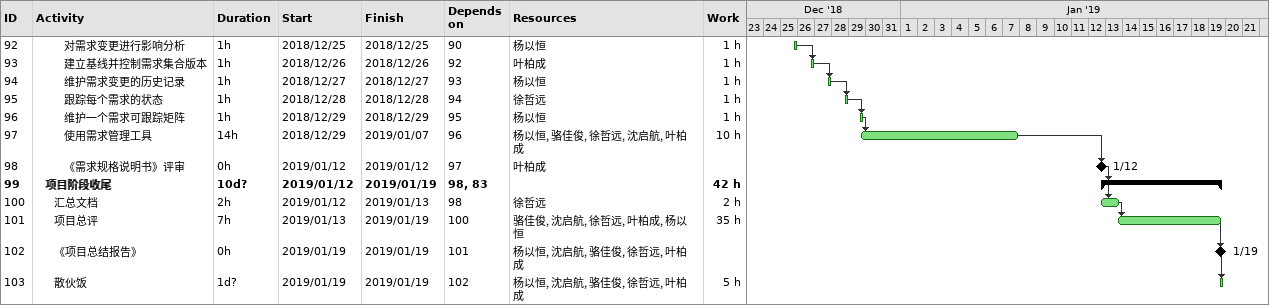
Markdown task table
| ID | Level | Task | Duration | Start | Finish | Predecessors | Resources | Work (h) |
|---|---|---|---|---|---|---|---|---|
| 92 | 4 | 对需求变更进行影响分析 | 1h | 2018-12-25 | 2018-12-25 | 90 | 杨以恒 | 1 |
| 93 | 4 | 建立基线并控制需求集合版本 | 1h | 2018-12-26 | 2018-12-26 | 92 | 叶柏成 | 1 |
| 94 | 4 | 维护需求变更的历史记录 | 1h | 2018-12-27 | 2018-12-27 | 93 | 杨以恒 | 1 |
| 95 | 4 | 跟踪每个需求的状态 | 1h | 2018-12-28 | 2018-12-28 | 94 | 徐哲远 | 1 |
| 96 | 4 | 维护一个需求可跟踪矩阵 | 1h | 2018-12-29 | 2018-12-29 | 95 | 杨以恒 | 1 |
| 97 | 4 | 使用需求管理工具 | 14h | 2018-12-29 | 2019-01-07 | 96 | 杨以恒, 骆佳俊, 徐哲远, 沈启航, 叶柏成 | 10 |
| 98 | 4 | 《需求规格说明书》评审 | 0h | 2019-01-12 | 2019-01-12 | 97 | 叶柏成 |  |
| 99 | 2 | **项目阶段收尾** | 10d? | 2019-01-12 | 2019-01-19 | 98, 83 |  | 42 |
| 100 | 3 | 汇总文档 | 2h | 2019-01-12 | 2019-01-13 | 98 | 徐哲远 | 2 |
| 101 | 3 | 项目总评 | 7h | 2019-01-13 | 2019-01-19 | 100 | 骆佳俊, 沈启航, 徐哲远, 叶柏成, 杨以恒 | 35 |
| 102 | 3 | 《项目总结报告》 | 0h | 2019-01-19 | 2019-01-19 | 101 | 杨以恒, 沈启航, 骆佳俊, 徐哲远, 叶柏成 |  |
| 103 | 3 | 散伙饭 | 1d? | 2019-01-19 | 2019-01-19 | 102 | 杨以恒, 沈启航, 骆佳俊, 徐哲远, 叶柏成 | 5 |
